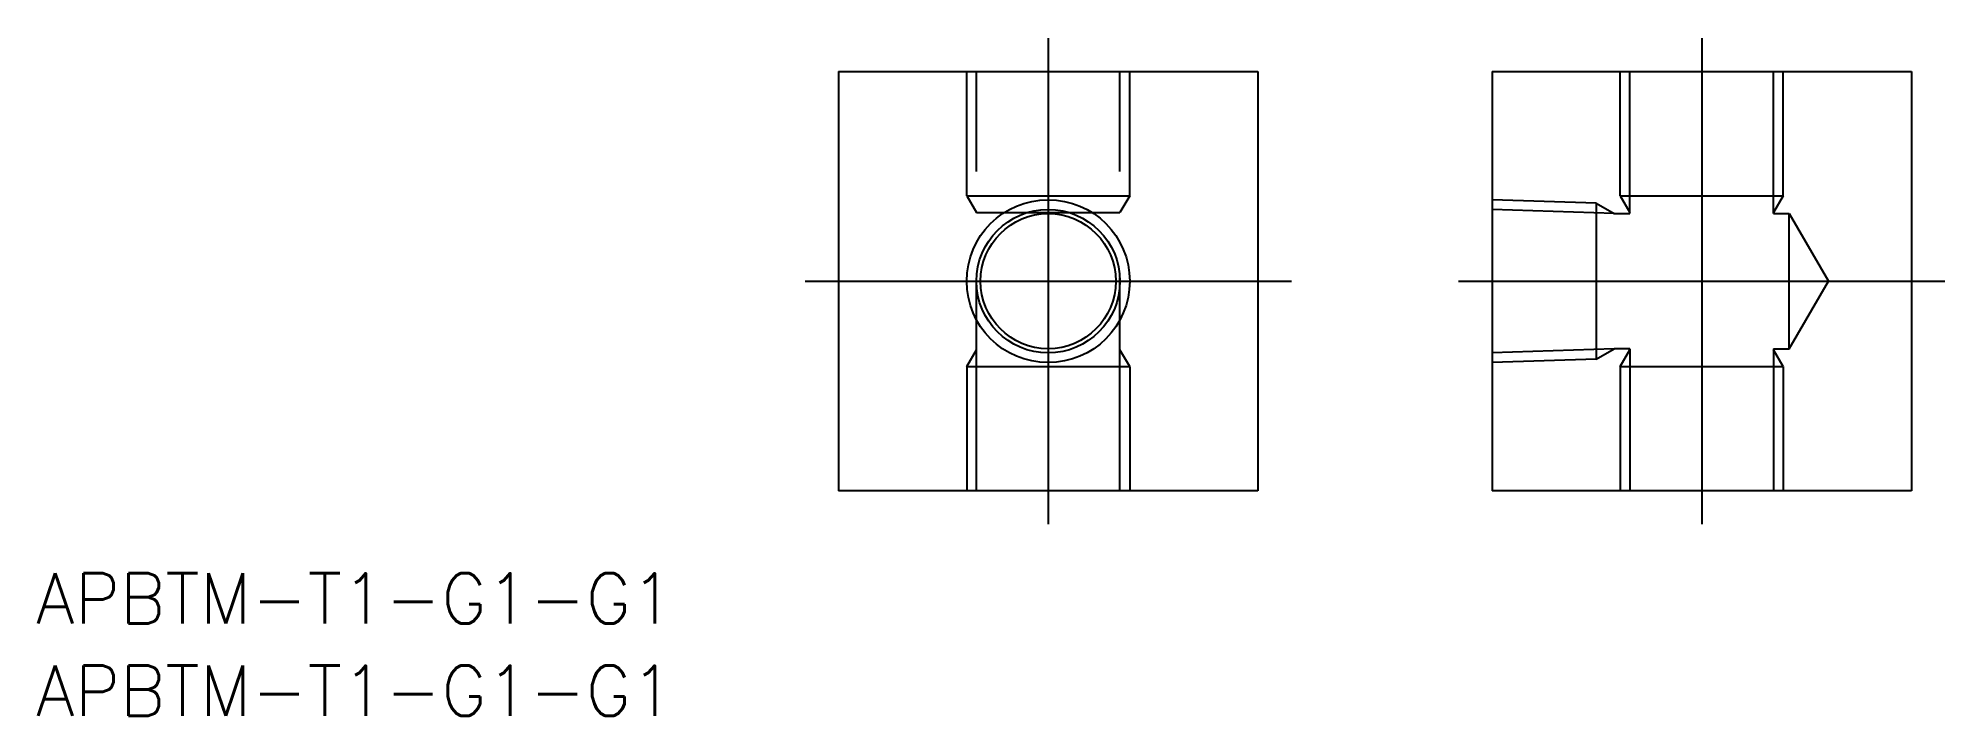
# Model space of a CAD drawing. Extents: x -60 to 53, y -26 to 14.
import ezdxf

# ---------------------------------------------------------------- set-up
doc = ezdxf.new("R2010")
doc.units = 0
doc.linetypes.add('CENTER', pattern=[50.8, 31.75, -6.35, 6.35, -6.35])
doc.linetypes.add('DASHED', pattern=[19.05, 12.7, -6.35])
doc.layers.get('0').update_dxf_attribs({"linetype": 'CONTINUOUS'})
doc.layers.add('CENTER', color=1, linetype='CENTER')
doc.styles.get("Standard").update_dxf_attribs({"font": 'txt.shx', "height": 3, "bigfont": 'bigfont.shx'})

msp = doc.modelspace()

# ---------------------------------------------------------------- linework, layer by layer
at = {"color": 7, "linetype": 'CONTINUOUS'}
for p, q in [((-12.5, 12.5), (-12.5, -12.5)), ((-12.5, 12.5), (12.5, 12.5)), ((12.5, 12.5), (12.5, -12.5)), ((26.47, 12.5), (26.47, -12.5)), ((26.47, 12.5), (51.47, 12.5)), ((51.47, 12.5), (51.47, -12.5)), ((12.5, -12.5), (-12.5, -12.5)), ((51.47, -12.5), (26.47, -12.5))]:
    msp.add_line(p, q, dxfattribs=at)
at = {"color": 3, "linetype": 'DASHED'}
for p, q in [((-4.86, 5.1), (-4.86, 12.5)), ((-4.28, -12.5), (-4.28, 12.5)), ((4.28, -12.5), (4.28, 12.5)), ((4.86, 5.1), (4.86, 12.5)), ((34.1, 5.1), (34.1, 12.5)), ((34.68, 4.03), (34.68, 12.5)), ((43.25, 4.03), (43.25, 12.5)), ((43.83, 5.1), (43.83, 12.5)), ((-4.86, 5.1), (4.86, 5.1)), ((-4.86, 5.1), (-4.28, 4.09)), ((4.86, 5.1), (4.28, 4.09)), ((32.67, 4.65), (26.47, 4.86)), ((32.67, 4.65), (32.67, -4.65)), ((32.67, 4.65), (33.74, 4.03)), ((34.1, 5.1), (43.83, 5.1)), ((34.1, 5.1), (34.68, 4.09)), ((43.83, 5.1), (43.25, 4.09)), ((-4.28, 4.09), (4.28, 4.09)), ((33.74, 4.03), (26.47, 4.28)), ((33.74, 4.03), (34.68, 4.03)), ((43.25, 4.03), (44.19, 4.03)), ((44.19, -4.03), (44.19, 4.03)), ((44.19, 4.03), (46.52, 0)), ((44.19, -4.03), (46.52, 0)), ((-4.86, -5.1), (-4.28, -4.09)), ((4.86, -5.1), (4.28, -4.09)), ((33.74, -4.03), (26.47, -4.28)), ((32.67, -4.65), (33.74, -4.03)), ((34.68, -4.03), (33.74, -4.03)), ((34.1, -5.1), (34.68, -4.09)), ((34.68, -4.09), (34.68, -4.03)), ((34.68, -4.03), (34.68, -12.5)), ((43.25, -4.03), (44.19, -4.03)), ((43.25, -4.03), (43.25, -4.09)), ((43.25, -4.03), (43.25, -12.5)), ((43.83, -5.1), (43.25, -4.09)), ((-4.86, -5.1), (4.86, -5.1)), ((-4.86, -5.1), (-4.86, -12.5)), ((4.86, -5.1), (4.86, -12.5)), ((32.67, -4.65), (26.47, -4.86)), ((34.1, -5.1), (43.83, -5.1)), ((34.1, -5.1), (34.1, -12.5)), ((43.83, -5.1), (43.83, -12.5))]:
    msp.add_line(p, q, dxfattribs=at)
at = {"color": 3, "linetype": 'CONTINUOUS'}
msp.add_circle((0, 0), 4.86, dxfattribs=at)
at = {"color": 7, "linetype": 'CONTINUOUS'}
for radius in [4.28, 4.03]:
    msp.add_circle((0, 0), radius, dxfattribs=at)
at = {"layer": 'CENTER', "color": 1, "linetype": 'CENTER'}
for p, q in [((0, 14.5), (0, -14.5)), ((38.97, 14.5), (38.97, -14.5)), ((-14.5, 0), (14.5, 0)), ((24.47, 0), (53.47, 0))]:
    msp.add_line(p, q, dxfattribs=at)

# ---------------------------------------------------------------- texts
at = {"color": 7, "linetype": 'CONTINUOUS'}
for p in [(-60.36, -20.42), (-60.36, -25.93)]:
    msp.add_text('APBTM-T1-G1-G1', height=3, dxfattribs=at).set_placement(p)

doc.saveas('drawing.dxf')
